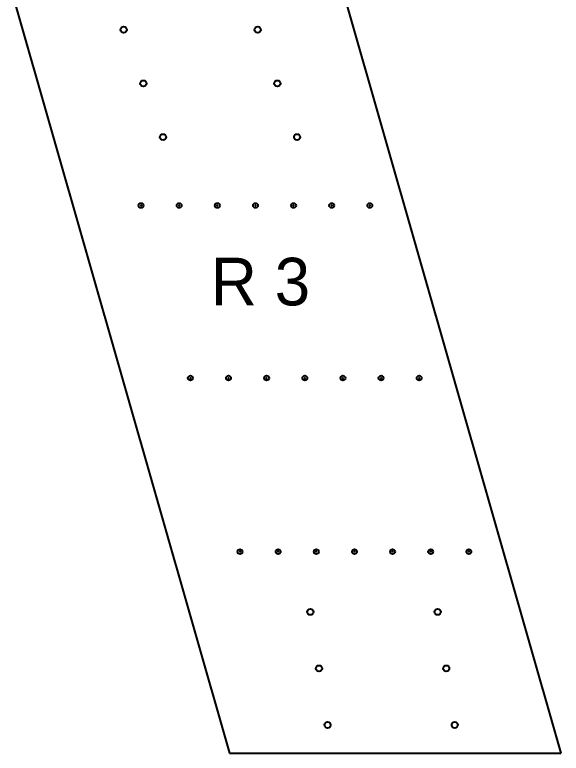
# Model space of a CAD drawing. Extents: x 50 to 503, y 33 to 383.
# Drawn here: x 144.6 to 201.9, y 225.7 to 303.1 of the extents above; entities that cross this region are included whole.
import ezdxf

# ---------------------------------------------------------------- set-up
doc = ezdxf.new("R2010")
doc.units = 0
doc.header["$PDMODE"] = 32
doc.header["$PDSIZE"] = 0.51
doc.layers.get('0').update_dxf_attribs({"linetype": 'CONTINUOUS'})
doc.layers.add('DRILLING', color=3, linetype='CONTINUOUS')
doc.layers.add('ENGRAVE', color=4, linetype='CONTINUOUS')

# ---------------------------------------------------------------- blocks, each defined once
blk = doc.blocks.new('*U58')
blk.add_text('R 3', height=5).set_placement((165.15, 272.635))
blk = doc.blocks.new('*U25')
at = {"layer": 'ENGRAVE'}
blk.add_point((0, 0), dxfattribs=at)
blk = doc.blocks.new('*U26')
at = {"layer": 'ENGRAVE', "color": 0, "linetype": 'BYBLOCK'}
for p in [(-24, 0), (-20, 0), (-16, 0), (-12, 0), (-8, 0), (-4, 0), (0, 0)]:
    blk.add_blockref('*U25', p, dxfattribs=at)
blk = doc.blocks.new('*U29')
at = {"layer": 'ENGRAVE'}
blk.add_point((0, 0), dxfattribs=at)
blk = doc.blocks.new('*U30')
at = {"layer": 'ENGRAVE', "color": 0, "linetype": 'BYBLOCK'}
for p in [(-24, 0), (-20, 0), (-16, 0), (-12, 0), (-8, 0), (-4, 0), (0, 0)]:
    blk.add_blockref('*U29', p, dxfattribs=at)
blk = doc.blocks.new('*U31')
at = {"layer": 'ENGRAVE'}
blk.add_point((0, 0), dxfattribs=at)
blk = doc.blocks.new('*U32')
at = {"layer": 'ENGRAVE', "color": 0, "linetype": 'BYBLOCK'}
for p in [(-24, 0), (-20, 0), (-16, 0), (-12, 0), (-8, 0), (-4, 0), (0, 0)]:
    blk.add_blockref('*U31', p, dxfattribs=at)

msp = doc.modelspace()

# ---------------------------------------------------------------- linework, layer by layer
at = {"color": 7, "linetype": 'CONTINUOUS'}
for p, q in [((144.575, 304.375), (167.088, 225.655)), ((201.892, 225.655), (179.378, 304.375)), ((167.088, 225.655), (201.892, 225.655))]:
    msp.add_line(p, q, dxfattribs=at)
at = {"layer": 'DRILLING'}
for centre in [(155.995, 301.559), (170.052, 301.559), (158.062, 295.926), (172.12, 295.926), (160.129, 290.294), (174.187, 290.294), (175.58, 240.486), (188.928, 240.486), (176.48, 234.553), (189.827, 234.553), (177.379, 228.621), (190.726, 228.621)]:
    msp.add_circle(centre, 0.322, dxfattribs=at)

# ---------------------------------------------------------------- block references
msp.add_blockref('*U58', (0, 0))
at = {"layer": 'ENGRAVE', "rotation": 180}
for name, p in [('*U26', (157.819, 283.113)), ('*U30', (162.995, 265.015)), ('*U32', (168.203, 246.805))]:
    msp.add_blockref(name, p, dxfattribs=at)

doc.saveas('drawing.dxf')
